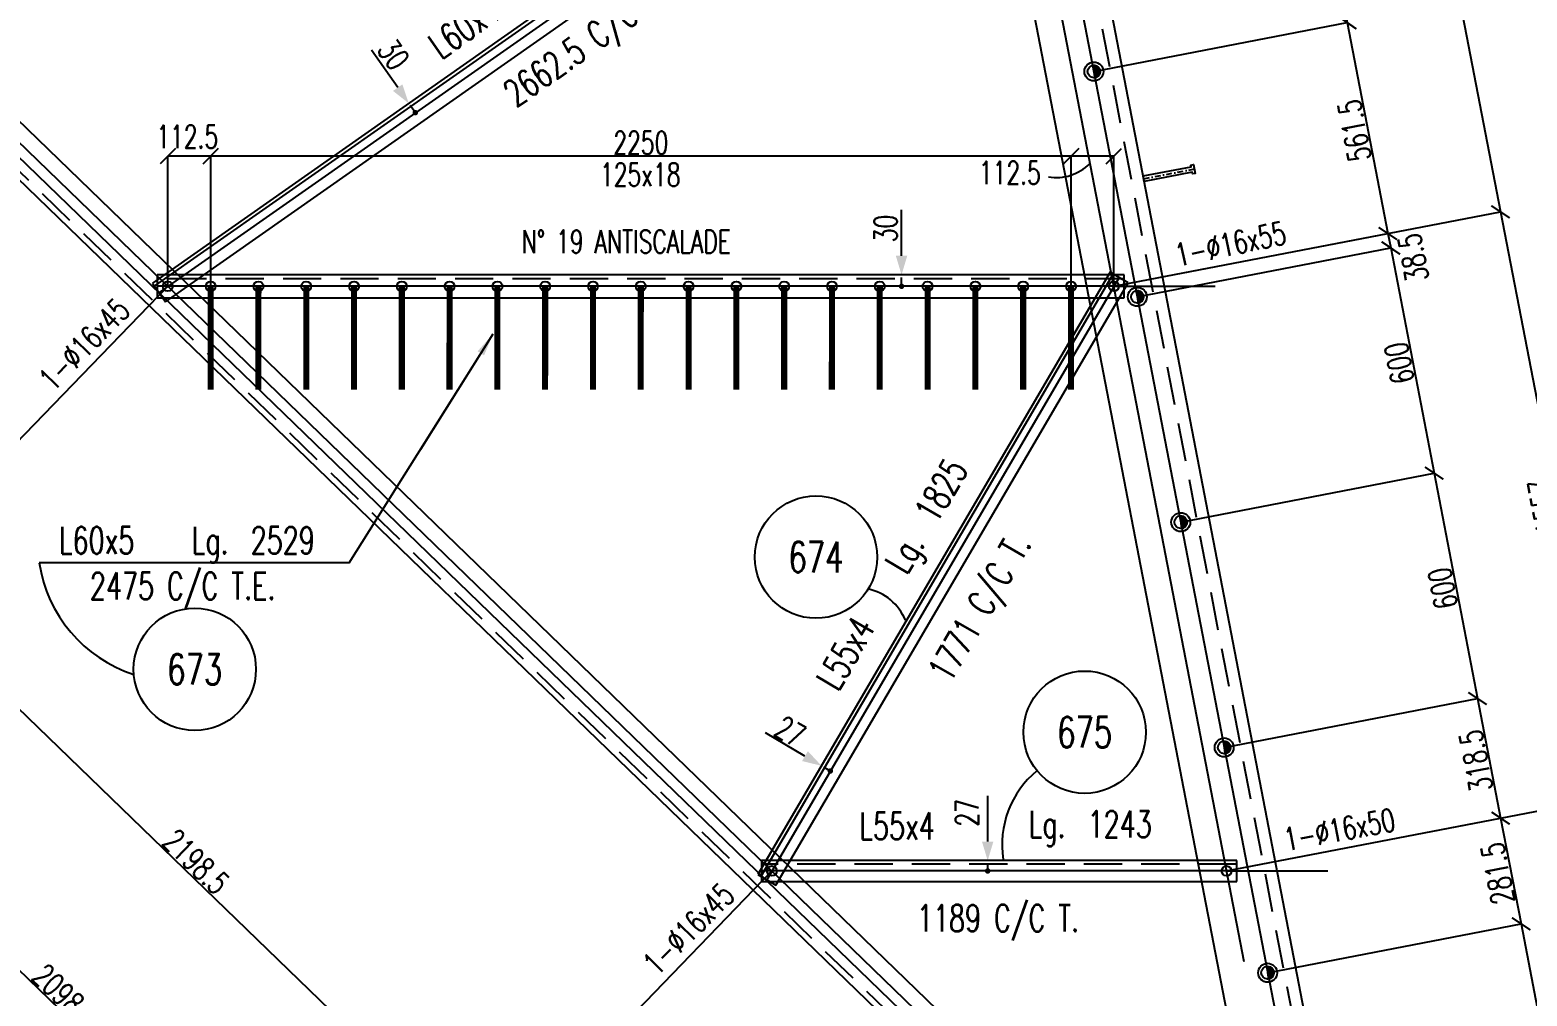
# Model space of a CAD drawing. Extents: x 650600 to 666820, y -4460 to 7020.
# Drawn here: x 656502 to 660417, y 395 to 2921 of the extents above; entities that cross this region are included whole.
import ezdxf
from ezdxf.enums import TextEntityAlignment as Align

# ---------------------------------------------------------------- set-up
doc = ezdxf.new("R2010")
doc.units = 0
doc.header["$LTSCALE"] = 200
doc.header["$MEASUREMENT"] = 0
doc.linetypes.add('DASHDOT', pattern=[1, 0.5, -0.25, 0, -0.25])
doc.linetypes.add('DASHED', pattern=[0.75, 0.5, -0.25])
doc.layers.get('0').update_dxf_attribs({"linetype": 'CONTINUOUS'})
for name, color, linetype in [('ASSI', 6, 'CONTINUOUS'), ('BOLLINI_1', 7, 'CONTINUOUS'), ('Echelon', 1, 'CONTINUOUS'), ('FORI', 2, 'CONTINUOUS'), ('LINEA_ANG', 2, 'CONTINUOUS'), ('LS', 7, 'CONTINUOUS'), ('MZ', 6, 'DASHDOT'), ('QT_MAL', 7, 'CONTINUOUS'), ('QT_MPR', 7, 'CONTINUOUS'), ('QT_MSP', 7, 'CONTINUOUS'), ('TRAT-Y', 7, 'DASHED')]:
    doc.layers.add(name, color=color, linetype=linetype)
doc.styles.add('QUOTE', font='ROMANS8.SHX', dxfattribs={"width": 0.7})
doc.styles.add('RQL', font='ROMANS8.SHX', dxfattribs={"width": 0.7})
doc.styles.add('RS', font='ROMANS8.shx', dxfattribs={"width": 0.7})
doc.styles.get("Standard").update_dxf_attribs({"font": 'ROMANS8.SHX', "width": 0.7})
doc.dimstyles.new('FRECCE1', dxfattribs={"dimtxt": 60, "dimasz": 6.66, "dimexe": 0, "dimexo": 0, "dimgap": 1, "dimtad": 1, "dimzin": 0, "dimdsep": 46, "dimtxsty": 'RS', "dimblk1": 'QUOTP', "dimblk2": 'QUOTF', "dimsah": 1, "dimcen": 0, "dimclrd": 2, "dimclre": 2, "dimclrt": 7, "dimadec": 0, "dimazin": 0, "dimtfac": 1, "dimtix": 1, "dimtmove": 2, "dimatfit": 3, "dimldrblk": 'QUOTP', "dimfxl": 1, "dimtolj": 1, "dimtzin": 0, "dimarcsym": 0})
doc.dimstyles.new('TRATTO', dxfattribs={"dimscale": 0, "dimtxt": 60, "dimasz": 40, "dimexe": 0, "dimexo": 0, "dimgap": 5, "dimtad": 1, "dimrnd": 0.5, "dimdsep": 46, "dimtxsty": 'RS', "dimblk1": 'OBLIQUE', "dimblk2": 'OBLIQUE', "dimsah": 1, "dimcen": 0.09, "dimclrd": 2, "dimclre": 2, "dimclrt": 7, "dimadec": 0, "dimazin": 0, "dimtfac": 1, "dimtix": 1, "dimtmove": 2, "dimatfit": 3, "dimfxl": 1, "dimtolj": 1, "dimtzin": 0, "dimarcsym": 0})

# ---------------------------------------------------------------- blocks, each defined once
blk = doc.blocks.new('ASSE98')
blk.add_line((0, 0), (1, 0))
at = {"color": 7, "style": 'QUOTE', "width": 0.5, "flags": 1}
for tag, p in [('TI', (1.38308, 6.82731)), ('DI_S', (1.38308, 6.42178)), ('D_S', (1.38308, 6.02092)), ('E_S', (1.38308, 5.68065)), ('NFORI', (1.36454, 5.29792)), ('ALAR', (1.36349, 4.93246)), ('FAM', (1.3775, 4.54645)), ('ALA', (1.38308, 4.19257)), ('DISP2', (1.38308, 3.84971)), ('DISP1', (1.38308, 3.50686)), ('PINZAF', (1.38308, 3.164)), ('PINZAI', (1.38308, 2.82114)), ('TRP', (1.38308, 2.47829)), ('NP', (1.38308, 2.13543)), ('SV', (1.38308, 1.79257)), ('PESO', (1.38308, 1.44971)), ('QUA', (1.38308, 1.10686)), ('LUN', (1.38308, 0.764)), ('PROF', (1.38308, 0.42114)), ('POS', (1.38308, 0.07829))]:
    blk.add_attdef(tag, p, '', height=0.2, dxfattribs=at)
at = {"color": 7, "flags": 1}
for tag, p in [('LAV1', (3.07431, 6.82847)), ('LAV2', (3.07431, 6.49513)), ('LAV3', (3.07431, 6.1618)), ('LAV4', (3.07431, 5.82847)), ('LAV5', (3.07431, 5.49513)), ('LAV6', (3.07431, 5.1618)), ('LAV7', (3.07431, 4.82847)), ('LAV8', (3.07431, 4.49513)), ('LAV9', (3.07431, 4.1618)), ('LAV10', (3.07431, 3.82847))]:
    blk.add_attdef(tag, p, '', height=0.2, dxfattribs=at)
blk = doc.blocks.new('16')
blk.add_circle((0, 0), 1)
blk = doc.blocks.new('P20')
at = {"color": 0}
for p, q in [((0, 0.98), (0.02, 1)), ((0, 0.94), (0.06, 1)), ((1, -0.01), (0, 0.99)), ((0, 0.89), (0.1, 0.99)), ((0, 0.85), (0.14, 0.99)), ((0, 0.8), (0.18, 0.98)), ((0, 0.76), (0.22, 0.98)), ((0, 0.71), (0.25, 0.97)), ((0, 0.67), (0.29, 0.96)), ((1, -0.05), (0, 0.95)), ((0, 0.62), (0.32, 0.95)), ((0, 0.58), (0.36, 0.93)), ((0, 0.53), (0.39, 0.92)), ((0, 0.49), (0.42, 0.91)), ((1, -0.09), (0, 0.9)), ((0, 0.44), (0.45, 0.89)), ((0, 0.4), (0.48, 0.88)), ((0.99, -0.13), (0, 0.86)), ((0, 0.35), (0.51, 0.86)), ((0, 0.31), (0.54, 0.84)), ((0, 0.26), (0.56, 0.83)), ((0.99, -0.17), (0, 0.81)), ((0, 0.22), (0.59, 0.81)), ((0, 0.17), (0.61, 0.79)), ((0.98, -0.21), (0, 0.77)), ((0, 0.13), (0.64, 0.77)), ((0, 0.08), (0.66, 0.75)), ((0, 0.04), (0.69, 0.73)), ((0.97, -0.25), (0, 0.72)), ((0, -0.01), (0.71, 0.7)), ((0.96, -0.28), (0, 0.68)), ((0, -0.05), (0.73, 0.68)), ((0, -0.1), (0.75, 0.66)), ((0.95, -0.32), (0, 0.63)), ((0, -0.14), (0.77, 0.63)), ((0, -0.19), (0.79, 0.61)), ((0.94, -0.35), (0, 0.59)), ((0, -0.23), (0.81, 0.58)), ((0, -0.28), (0.83, 0.56)), ((0.92, -0.38), (0, 0.54)), ((0, -0.32), (0.85, 0.53)), ((0.91, -0.41), (0, 0.5)), ((0, -0.36), (0.87, 0.5)), ((0, -0.41), (0.88, 0.47)), ((0.9, -0.44), (0, 0.45)), ((0, -0.45), (0.9, 0.44)), ((0.88, -0.47), (0, 0.41)), ((0, -0.5), (0.91, 0.41)), ((0, -0.54), (0.92, 0.38)), ((0.87, -0.5), (0, 0.36)), ((0, -0.59), (0.94, 0.35)), ((0.85, -0.53), (0, 0.32)), ((0, -0.63), (0.95, 0.31)), ((0, -0.68), (0.96, 0.28)), ((0.83, -0.56), (0, 0.27)), ((0, -0.72), (0.97, 0.25)), ((0.81, -0.58), (0, 0.23)), ((0, -0.77), (0.98, 0.21)), ((0.79, -0.61), (0, 0.18)), ((0, -0.81), (0.99, 0.17)), ((0.77, -0.63), (0, 0.14)), ((0, -0.86), (0.99, 0.13)), ((0.75, -0.66), (0, 0.09)), ((0, -0.9), (1, 0.09)), ((0.73, -0.68), (0, 0.05)), ((0, -0.95), (1, 0.05)), ((0.71, -0.7), (0, 0.01)), ((0, -0.99), (1, 0.01)), ((1, 0.04), (0.04, 1)), ((1, 0.09), (0.09, 1)), ((0.99, 0.14), (0.14, 0.99)), ((0.98, 0.19), (0.19, 0.98)), ((0.97, 0.25), (0.25, 0.97)), ((0.95, 0.31), (0.31, 0.95)), ((0.92, 0.38), (0.38, 0.92)), ((0.88, 0.47), (0.47, 0.88)), ((0.81, 0.59), (0.59, 0.81)), ((0.69, -0.73), (0, -0.04)), ((0.66, -0.75), (0, -0.08)), ((0.64, -0.77), (0, -0.13)), ((0.61, -0.79), (0, -0.17)), ((0.59, -0.81), (0, -0.22)), ((0.56, -0.83), (0, -0.26)), ((0.54, -0.84), (0, -0.31)), ((0.51, -0.86), (0, -0.35)), ((0.48, -0.88), (0, -0.4)), ((0.45, -0.89), (0, -0.44)), ((0.42, -0.91), (0, -0.49)), ((0.39, -0.92), (0, -0.53)), ((0.36, -0.93), (0, -0.58)), ((0.32, -0.95), (0, -0.62)), ((0.29, -0.96), (0, -0.67)), ((0.25, -0.97), (0, -0.71)), ((0.22, -0.98), (0, -0.76)), ((0.18, -0.98), (0, -0.8)), ((0.14, -0.99), (0, -0.85)), ((0.1, -0.99), (0, -0.89)), ((0.04, -1), (1, -0.04)), ((0.09, -1), (1, -0.09)), ((0.14, -0.99), (0.99, -0.14)), ((0.19, -0.98), (0.98, -0.19)), ((0.25, -0.97), (0.97, -0.25)), ((0.31, -0.95), (0.95, -0.31)), ((0.38, -0.92), (0.92, -0.38)), ((0.47, -0.88), (0.88, -0.47)), ((0.59, -0.81), (0.81, -0.59))]:
    blk.add_line(p, q, dxfattribs=at)
for radius in [1.5, 1]:
    blk.add_circle((0, 0), radius)
blk = doc.blocks.new('A$C6E393FD9')
at = {"layer": 'Echelon', "color": 3}
blk.add_lwpolyline([(2.5, 0), (0, 19.8), (168.6, 41.4), (167.9, 47.2), (177.8, 48.5), (181.8, 17.1), (171.9, 15.8), (171.2, 21.6), (2.5, 0)], close=True, dxfattribs=at)
at = {"layer": 'MZ', "ltscale": 0.2}
blk.add_line((1.3, 9.9), (179.8, 32.8), dxfattribs=at)
blk = doc.blocks.new('_OBLIQUE')
at = {"color": 0, "linetype": 'ByBlock'}
blk.add_line((-0.5, -0.5), (0.5, 0.5), dxfattribs=at)
blk = doc.blocks.new('*D42')
at = {"layer": 'QT_MPR', "color": 2, "lineweight": -2, "transparency": 16777216}
for p, q in [((659224.8, 2251.1), (659224.8, 2591.4)), ((659336.8, 2591.4), (659224.8, 2591.4)), ((659336.8, 2251.1), (659336.8, 2591.4))]:
    blk.add_line(p, q, dxfattribs=at)
at = {"layer": 'QT_MPR', "color": 2, "lineweight": -2, "transparency": 16777216, "xscale": 40, "yscale": 40, "zscale": 40, "rotation": 180}
blk.add_blockref('_OBLIQUE', (659224.8, 2591.4), dxfattribs=at)
at = {"layer": 'QT_MPR', "color": 2, "lineweight": -2, "transparency": 16777216, "xscale": 40, "yscale": 40, "zscale": 40}
blk.add_blockref('_OBLIQUE', (659336.8, 2591.4), dxfattribs=at)
at = {"layer": 'QT_MPR', "color": 7, "transparency": 16777216, "insert": (659064.6, 2548), "char_height": 60, "attachment_point": 5, "style": 'RS'}
blk.add_mtext('\\A1;112.5', dxfattribs=at)
blk = doc.blocks.new('*D43')
at = {"layer": 'QT_MPR', "color": 2, "lineweight": -2, "transparency": 16777216}
for p, q in [((656974.6, 2251.1), (656974.6, 2591.4)), ((659224.8, 2591.4), (656974.6, 2591.4)), ((659224.8, 2251.1), (659224.8, 2591.4))]:
    blk.add_line(p, q, dxfattribs=at)
at = {"layer": 'QT_MPR', "color": 2, "lineweight": -2, "transparency": 16777216, "xscale": 40, "yscale": 40, "zscale": 40, "rotation": 180}
blk.add_blockref('_OBLIQUE', (656974.6, 2591.4), dxfattribs=at)
at = {"layer": 'QT_MPR', "color": 2, "lineweight": -2, "transparency": 16777216, "xscale": 40, "yscale": 40, "zscale": 40}
blk.add_blockref('_OBLIQUE', (659224.8, 2591.4), dxfattribs=at)
at = {"layer": 'QT_MPR', "color": 7, "transparency": 16777216, "insert": (658098.1, 2543.2), "char_height": 60, "attachment_point": 5, "style": 'RS'}
blk.add_mtext('\\A1;125x18', dxfattribs=at)
blk = doc.blocks.new('*D44')
at = {"layer": 'QT_MPR', "color": 2, "lineweight": -2, "transparency": 16777216}
for p, q in [((656974.6, 2251.1), (656974.6, 2591.4)), ((659224.8, 2591.4), (656974.6, 2591.4)), ((659224.8, 2251.1), (659224.8, 2591.4))]:
    blk.add_line(p, q, dxfattribs=at)
at = {"layer": 'QT_MPR', "color": 2, "lineweight": -2, "transparency": 16777216, "xscale": 40, "yscale": 40, "zscale": 40, "rotation": 180}
blk.add_blockref('_OBLIQUE', (656974.6, 2591.4), dxfattribs=at)
at = {"layer": 'QT_MPR', "color": 2, "lineweight": -2, "transparency": 16777216, "xscale": 40, "yscale": 40, "zscale": 40}
blk.add_blockref('_OBLIQUE', (659224.8, 2591.4), dxfattribs=at)
at = {"layer": 'QT_MPR', "color": 7, "transparency": 16777216, "insert": (658099.7, 2626.4), "char_height": 60, "attachment_point": 5, "style": 'RS'}
blk.add_mtext('\\A1;2250', dxfattribs=at)
blk = doc.blocks.new('*D45')
at = {"layer": 'QT_MPR', "color": 2, "lineweight": -2, "transparency": 16777216}
for p, q in [((656862.3, 2251.1), (656862.3, 2591.4)), ((656974.6, 2591.4), (656862.3, 2591.4)), ((656974.6, 2251.1), (656974.6, 2591.4))]:
    blk.add_line(p, q, dxfattribs=at)
at = {"layer": 'QT_MPR', "color": 2, "lineweight": -2, "transparency": 16777216, "xscale": 40, "yscale": 40, "zscale": 40, "rotation": 180}
blk.add_blockref('_OBLIQUE', (656862.3, 2591.4), dxfattribs=at)
at = {"layer": 'QT_MPR', "color": 2, "lineweight": -2, "transparency": 16777216, "xscale": 40, "yscale": 40, "zscale": 40}
blk.add_blockref('_OBLIQUE', (656974.6, 2591.4), dxfattribs=at)
at = {"layer": 'QT_MPR', "color": 7, "transparency": 16777216, "insert": (656913.3, 2642.3), "char_height": 60, "attachment_point": 5, "style": 'RS'}
blk.add_mtext('\\A1;112.5', dxfattribs=at)
blk = doc.blocks.new('*D58')
at = {"layer": 'QT_MPR', "color": 2, "lineweight": -2, "transparency": 16777216}
for p, q in [((659042, 3779.8), (660053.4, 3974.8)), ((660053.4, 3974.8), (660348.2, 2446.1)), ((659336.8, 2251.1), (660348.2, 2446.1))]:
    blk.add_line(p, q, dxfattribs=at)
at = {"layer": 'QT_MPR', "color": 2, "lineweight": -2, "transparency": 16777216, "xscale": 40, "yscale": 40, "zscale": 40}
for p, rotation in [((660053.4, 3974.8), 100.9154326102433), ((660348.2, 2446.1), 280.9154326102433)]:
    blk.add_blockref('_OBLIQUE', p, dxfattribs=dict(at, rotation=rotation))
at = {"layer": 'QT_MPR', "color": 7, "transparency": 16777216, "insert": (660166.4, 3203.8), "char_height": 60, "attachment_point": 5, "rotation": 100.9154, "style": 'RS'}
blk.add_mtext('\\A1;1557', dxfattribs=at)
blk = doc.blocks.new('*D59')
at = {"layer": 'QT_MPR', "color": 2, "lineweight": -2, "transparency": 16777216}
for p, q in [((659336.8, 2251.1), (660348.2, 2446.1)), ((660348.2, 2446.1), (660643, 917.4)), ((659631.6, 722.4), (660643, 917.4))]:
    blk.add_line(p, q, dxfattribs=at)
at = {"layer": 'QT_MPR', "color": 2, "lineweight": -2, "transparency": 16777216, "xscale": 40, "yscale": 40, "zscale": 40}
for p, rotation in [((660348.2, 2446.1), 100.9154326102433), ((660643, 917.4), 280.9154326102433)]:
    blk.add_blockref('_OBLIQUE', p, dxfattribs=dict(at, rotation=rotation))
at = {"layer": 'QT_MPR', "color": 7, "transparency": 16777216, "insert": (660461.2, 1675.1), "char_height": 60, "attachment_point": 5, "rotation": 100.9154, "style": 'RS'}
blk.add_mtext('\\A1;1557', dxfattribs=at)
blk = doc.blocks.new('*D70')
at = {"layer": 'QT_MSP', "color": 2, "lineweight": -2, "transparency": 16777216}
for p, q in [((659170.9, 3401.9), (659833.7, 3529.7)), ((659833.7, 3529.7), (659947.3, 2940.6)), ((659284.5, 2812.7), (659947.3, 2940.6))]:
    blk.add_line(p, q, dxfattribs=at)
at = {"layer": 'QT_MSP', "color": 2, "lineweight": -2, "transparency": 16777216, "xscale": 40, "yscale": 40, "zscale": 40}
for p, rotation in [((659833.7, 3529.7), 100.9154326102433), ((659947.3, 2940.6), 280.9154326102433)]:
    blk.add_blockref('_OBLIQUE', p, dxfattribs=dict(at, rotation=rotation))
at = {"layer": 'QT_MSP', "color": 7, "transparency": 16777216, "insert": (659856.1, 3228.5), "char_height": 60, "attachment_point": 5, "rotation": 100.9154, "style": 'RS'}
blk.add_mtext('\\A1;600', dxfattribs=at)
blk = doc.blocks.new('*D71')
at = {"layer": 'QT_MSP', "color": 2, "lineweight": -2, "transparency": 16777216}
for p, q in [((659284.5, 2812.7), (659947.3, 2940.6)), ((659947.3, 2940.6), (660053.6, 2389.3)), ((659336.8, 2251.1), (660053.6, 2389.3))]:
    blk.add_line(p, q, dxfattribs=at)
at = {"layer": 'QT_MSP', "color": 2, "lineweight": -2, "transparency": 16777216, "xscale": 40, "yscale": 40, "zscale": 40}
for p, rotation in [((659947.3, 2940.6), 100.9154326102433), ((660053.6, 2389.3), 280.9154326102433)]:
    blk.add_blockref('_OBLIQUE', p, dxfattribs=dict(at, rotation=rotation))
at = {"layer": 'QT_MSP', "color": 7, "transparency": 16777216, "insert": (659966.1, 2658.3), "char_height": 60, "attachment_point": 5, "rotation": 100.9154, "style": 'RS'}
blk.add_mtext('\\A1;561.5', dxfattribs=at)
blk = doc.blocks.new('*D72')
at = {"layer": 'QT_MSP', "color": 2, "lineweight": -2, "transparency": 16777216}
for p, q in [((659336.8, 2251.1), (660053.6, 2389.3)), ((660053.6, 2389.3), (660060.9, 2351.4)), ((659398.1, 2223.6), (660060.9, 2351.4))]:
    blk.add_line(p, q, dxfattribs=at)
at = {"layer": 'QT_MSP', "color": 2, "lineweight": -2, "transparency": 16777216, "xscale": 40, "yscale": 40, "zscale": 40}
for p, rotation in [((660053.6, 2389.3), 100.9154326102433), ((660060.9, 2351.4), 280.9154326102433)]:
    blk.add_blockref('_OBLIQUE', p, dxfattribs=dict(at, rotation=rotation))
at = {"layer": 'QT_MSP', "color": 7, "transparency": 16777216, "insert": (660119.8, 2326.1), "char_height": 60, "attachment_point": 5, "rotation": 100.9154, "style": 'RS'}
blk.add_mtext('\\A1;38.5', dxfattribs=at)
blk = doc.blocks.new('*D73')
at = {"layer": 'QT_MSP', "color": 2, "lineweight": -2, "transparency": 16777216}
for p, q in [((659398.1, 2223.6), (660060.9, 2351.4)), ((660060.9, 2351.4), (660174.5, 1762.3)), ((659511.7, 1634.4), (660174.5, 1762.3))]:
    blk.add_line(p, q, dxfattribs=at)
at = {"layer": 'QT_MSP', "color": 2, "lineweight": -2, "transparency": 16777216, "xscale": 40, "yscale": 40, "zscale": 40}
for p, rotation in [((660060.9, 2351.4), 100.9154326102433), ((660174.5, 1762.3), 280.9154326102433)]:
    blk.add_blockref('_OBLIQUE', p, dxfattribs=dict(at, rotation=rotation))
at = {"layer": 'QT_MSP', "color": 7, "transparency": 16777216, "insert": (660083.3, 2050.2), "char_height": 60, "attachment_point": 5, "rotation": 100.9154, "style": 'RS'}
blk.add_mtext('\\A1;600', dxfattribs=at)
blk = doc.blocks.new('*D74')
at = {"layer": 'QT_MSP', "color": 2, "lineweight": -2, "transparency": 16777216}
for p, q in [((659511.7, 1634.4), (660174.5, 1762.3)), ((660174.5, 1762.3), (660288.1, 1173.1)), ((659625.3, 1045.3), (660288.1, 1173.1))]:
    blk.add_line(p, q, dxfattribs=at)
at = {"layer": 'QT_MSP', "color": 2, "lineweight": -2, "transparency": 16777216, "xscale": 40, "yscale": 40, "zscale": 40}
for p, rotation in [((660174.5, 1762.3), 100.9154326102433), ((660288.1, 1173.1), 280.9154326102433)]:
    blk.add_blockref('_OBLIQUE', p, dxfattribs=dict(at, rotation=rotation))
at = {"layer": 'QT_MSP', "color": 7, "transparency": 16777216, "insert": (660197, 1461.1), "char_height": 60, "attachment_point": 5, "rotation": 100.9154, "style": 'RS'}
blk.add_mtext('\\A1;600', dxfattribs=at)
blk = doc.blocks.new('*D75')
at = {"layer": 'QT_MSP', "color": 2, "lineweight": -2, "transparency": 16777216}
for p, q in [((659625.3, 1045.3), (660288.1, 1173.1)), ((660288.1, 1173.1), (660348.4, 860.6)), ((659631.6, 722.4), (660348.4, 860.6))]:
    blk.add_line(p, q, dxfattribs=at)
at = {"layer": 'QT_MSP', "color": 2, "lineweight": -2, "transparency": 16777216, "xscale": 40, "yscale": 40, "zscale": 40}
for p, rotation in [((660288.1, 1173.1), 100.9154326102433), ((660348.4, 860.6), 280.9154326102433)]:
    blk.add_blockref('_OBLIQUE', p, dxfattribs=dict(at, rotation=rotation))
at = {"layer": 'QT_MSP', "color": 7, "transparency": 16777216, "insert": (660283.9, 1010.2), "char_height": 60, "attachment_point": 5, "rotation": 100.9154, "style": 'RS'}
blk.add_mtext('\\A1;318.5', dxfattribs=at)
blk = doc.blocks.new('*D76')
at = {"layer": 'QT_MSP', "color": 2, "lineweight": -2, "transparency": 16777216}
for p, q in [((659631.6, 722.4), (660348.4, 860.6)), ((660348.4, 860.6), (660401.8, 584)), ((659739, 456.2), (660401.8, 584))]:
    blk.add_line(p, q, dxfattribs=at)
at = {"layer": 'QT_MSP', "color": 2, "lineweight": -2, "transparency": 16777216, "xscale": 40, "yscale": 40, "zscale": 40}
for p, rotation in [((660348.4, 860.6), 100.9154326102433), ((660401.8, 584), 280.9154326102433)]:
    blk.add_blockref('_OBLIQUE', p, dxfattribs=dict(at, rotation=rotation))
at = {"layer": 'QT_MSP', "color": 7, "transparency": 16777216, "insert": (660340.7, 715.7), "char_height": 60, "attachment_point": 5, "rotation": 100.9154, "style": 'RS'}
blk.add_mtext('\\A1;281.5', dxfattribs=at)
blk = doc.blocks.new('*D77')
at = {"layer": 'QT_MSP', "color": 2, "lineweight": -2, "transparency": 16777216}
for p, q in [((659739, 456.2), (660401.8, 584)), ((660401.8, 584), (660507, 38.3)), ((659844.2, -89.5), (660507, 38.3))]:
    blk.add_line(p, q, dxfattribs=at)
at = {"layer": 'QT_MSP', "color": 2, "lineweight": -2, "transparency": 16777216, "xscale": 40, "yscale": 40, "zscale": 40}
for p, rotation in [((660401.8, 584), 100.9154326102433), ((660507, 38.3), 280.9154326102433)]:
    blk.add_blockref('_OBLIQUE', p, dxfattribs=dict(at, rotation=rotation))
at = {"layer": 'QT_MSP', "color": 7, "transparency": 16777216, "insert": (660420, 304.5), "char_height": 60, "attachment_point": 5, "rotation": 100.9154, "style": 'RS'}
blk.add_mtext('\\A1;556', dxfattribs=at)
blk = doc.blocks.new('*D112')
at = {"layer": 'QT_MPR', "color": 2, "lineweight": -2, "transparency": 16777216}
for p, q in [((655282.1, 3779.8), (654541.8, 3014.5)), ((654541.8, 3014.5), (656122, 1485.8)), ((656862.3, 2251.1), (656122, 1485.8))]:
    blk.add_line(p, q, dxfattribs=at)
at = {"layer": 'QT_MPR', "color": 2, "lineweight": -2, "transparency": 16777216, "xscale": 40, "yscale": 40, "zscale": 40}
for p, rotation in [((654541.8, 3014.5), 135.948976031042), ((656122, 1485.8), 315.948976031042)]:
    blk.add_blockref('_OBLIQUE', p, dxfattribs=dict(at, rotation=rotation))
at = {"layer": 'QT_MPR', "color": 7, "transparency": 16777216, "insert": (655356.3, 2275.4), "char_height": 60, "attachment_point": 5, "rotation": 315.949, "style": 'RS'}
blk.add_mtext('\\A1;2198.5', dxfattribs=at)
blk = doc.blocks.new('*D113')
at = {"layer": 'QT_MPR', "color": 2, "lineweight": -2, "transparency": 16777216}
for p, q in [((656862.3, 2251.1), (656122, 1485.8)), ((656122, 1485.8), (657702.2, -42.8)), ((658442.5, 722.4), (657702.2, -42.8))]:
    blk.add_line(p, q, dxfattribs=at)
at = {"layer": 'QT_MPR', "color": 2, "lineweight": -2, "transparency": 16777216, "xscale": 40, "yscale": 40, "zscale": 40}
for p, rotation in [((656122, 1485.8), 135.948976031042), ((657702.2, -42.8), 315.948976031042)]:
    blk.add_blockref('_OBLIQUE', p, dxfattribs=dict(at, rotation=rotation))
at = {"layer": 'QT_MPR', "color": 7, "transparency": 16777216, "insert": (656936.5, 746.7), "char_height": 60, "attachment_point": 5, "rotation": 315.949, "style": 'RS'}
blk.add_mtext('\\A1;2198.5', dxfattribs=at)
blk = doc.blocks.new('*D114')
at = {"layer": 'QT_MPR', "color": 2, "lineweight": -2, "transparency": 16777216}
for p, q in [((658442.5, 722.4), (657702.2, -42.8)), ((657702.2, -42.8), (658988.2, -1286.9)), ((659709, -541.8), (658988.2, -1286.9))]:
    blk.add_line(p, q, dxfattribs=at)
at = {"layer": 'QT_MPR', "color": 2, "lineweight": -2, "transparency": 16777216, "xscale": 40, "yscale": 40, "zscale": 40}
for p, rotation in [((657702.2, -42.8), 135.948976031042), ((658988.2, -1286.9), 315.948976031042)]:
    blk.add_blockref('_OBLIQUE', p, dxfattribs=dict(at, rotation=rotation))
at = {"layer": 'QT_MPR', "color": 7, "transparency": 16777216, "insert": (658369.5, -639.7), "char_height": 60, "attachment_point": 5, "rotation": 315.949, "style": 'RS'}
blk.add_mtext('\\A1;1789.5', dxfattribs=at)
blk = doc.blocks.new('*D127')
at = {"layer": 'QT_MPR', "color": 2, "lineweight": -2, "transparency": 16777216}
for p, q in [((655359.6, 625.8), (655816.8, 1098.5)), ((655816.8, 1098.5), (657325.2, -360.7)), ((656867.9, -833.3), (657325.2, -360.7))]:
    blk.add_line(p, q, dxfattribs=at)
at = {"layer": 'QT_MPR', "color": 2, "lineweight": -2, "transparency": 16777216, "xscale": 40, "yscale": 40, "zscale": 40}
for p, rotation in [((655816.8, 1098.5), 135.948976031042), ((657325.2, -360.7), 315.948976031042)]:
    blk.add_blockref('_OBLIQUE', p, dxfattribs=dict(at, rotation=rotation))
at = {"layer": 'QT_MPR', "color": 7, "transparency": 16777216, "insert": (656595.3, 394), "char_height": 60, "attachment_point": 5, "rotation": 315.949, "style": 'RS'}
blk.add_mtext('\\A1;2098.5', dxfattribs=at)
blk = doc.blocks.new('QUOTP')
at = {"layer": 'ASSI', "color": 2, "const_width": 1.07}
blk.add_lwpolyline([(-0.53, 0, 1), (0.53, 0, 1)], format="xyb", close=True, dxfattribs=at)
blk = doc.blocks.new('QUOTF')
at = {"layer": 'LS', "color": 2}
blk.add_line((7.5, 0), (25.5, 0), dxfattribs=at)
blk.add_solid([(7.5, 2.25), (0, 0), (7.5, -2.25)], dxfattribs=at)
blk = doc.blocks.new('*D154')
at = {"layer": 'QT_MAL', "color": 2, "lineweight": -2, "transparency": 16777216}
for p, q in [((657505.9, 2710.6), (657496.3, 2724.2)), ((657509.7, 2705.1), (657509.7, 2705.1))]:
    blk.add_line(p, q, dxfattribs=at)
at = {"layer": 'QT_MAL', "color": 2, "lineweight": -2, "transparency": 16777216, "xscale": 6.66, "yscale": 6.66, "zscale": 6.66}
for name, p, rotation in [('QUOTF', (657492.5, 2729.7), 125.0433934679867), ('QUOTP', (657509.7, 2705.1), 305.0433934679867)]:
    blk.add_blockref(name, p, dxfattribs=dict(at, rotation=rotation))
at = {"layer": 'QT_MAL', "color": 7, "transparency": 16777216, "insert": (657452.7, 2857.2), "char_height": 60, "attachment_point": 5, "rotation": 305.0434, "style": 'RS'}
blk.add_mtext('\\A1;30', dxfattribs=at)
blk = doc.blocks.new('*D155')
at = {"layer": 'QT_MAL', "color": 2, "lineweight": -2, "transparency": 16777216}
for p, q in [((658589.7, 987.1), (658577.9, 994)), ((658595.4, 983.8), (658595.4, 983.8))]:
    blk.add_line(p, q, dxfattribs=at)
at = {"layer": 'QT_MAL', "color": 2, "lineweight": -2, "transparency": 16777216, "xscale": 6.66, "yscale": 6.66, "zscale": 6.66}
for name, p, rotation in [('QUOTF', (658572.1, 997.4), 149.6719012076485), ('QUOTP', (658595.4, 983.8), 329.6719012076485)]:
    blk.add_blockref(name, p, dxfattribs=dict(at, rotation=rotation))
at = {"layer": 'QT_MAL', "color": 7, "transparency": 16777216, "insert": (658490.2, 1086.7), "char_height": 60, "attachment_point": 5, "rotation": 329.6719, "style": 'RS'}
blk.add_mtext('\\A1;27', dxfattribs=at)
blk = doc.blocks.new('*D156')
at = {"layer": 'QT_MAL', "color": 2, "lineweight": -2, "transparency": 16777216}
blk.add_line((659006.8, 729), (659006.8, 742.7), dxfattribs=at)
at = {"layer": 'QT_MAL', "color": 2, "lineweight": -2, "transparency": 16777216, "xscale": 6.66, "yscale": 6.66, "zscale": 6.66}
for name, p, rotation in [('QUOTF', (659006.8, 749.4), 90), ('QUOTP', (659006.8, 722.4), 270)]:
    blk.add_blockref(name, p, dxfattribs=dict(at, rotation=rotation))
at = {"layer": 'QT_MAL', "color": 7, "transparency": 16777216, "insert": (658953, 874.5), "char_height": 60, "attachment_point": 5, "rotation": 90, "style": 'RS'}
blk.add_mtext('\\A1;27', dxfattribs=at)
blk = doc.blocks.new('xxx')
blk.add_circle((0, 0), 8)
at = {"color": 3, "style": 'RQL', "width": 0.7}
blk.add_attdef('POS', text='', height=4, dxfattribs=at).set_placement((0, 0), align=Align.MIDDLE)
at = {"color": 3, "style": 'RQL', "width": 0.7, "flags": 1}
blk.add_attdef('POS1', (-0.39, -5.42), '', height=2, dxfattribs=at)
at = {"style": 'RQL', "width": 0.7, "flags": 1}
blk.add_attdef('TIPO', (-0.39, -8.66), '', height=2, dxfattribs=at)
blk = doc.blocks.new('bull')
at = {"style": 'RS', "width": 0.7, "flags": 1}
for tag, p in [('NN', (-12.25, 0)), ('DIAMETRO', (0, -4.86)), ('SERRAGGIO', (0, -9.71)), ('LUNGHEZZA', (0, -14.57)), ('NB', (0, -19.43)), ('TIPO', (0, -24.12)), ('EL', (-0.14, -29))]:
    blk.add_attdef(tag, p, '', height=3, dxfattribs=at)
at = {"style": 'RS', "width": 0.7}
blk.add_attdef('BULLONE', (0, 0), '', height=3, dxfattribs=at)
blk = doc.blocks.new('*D189')
at = {"layer": 'QT_MAL', "color": 2, "lineweight": -2, "transparency": 16777216}
blk.add_line((658781.5, 2257.7), (658781.5, 2274.4), dxfattribs=at)
at = {"layer": 'QT_MAL', "color": 2, "lineweight": -2, "transparency": 16777216, "xscale": 6.66, "yscale": 6.66, "zscale": 6.66}
for name, p, rotation in [('QUOTF', (658781.5, 2281.1), 90), ('QUOTP', (658781.5, 2251.1), 270)]:
    blk.add_blockref(name, p, dxfattribs=dict(at, rotation=rotation))
at = {"layer": 'QT_MAL', "color": 7, "transparency": 16777216, "insert": (658739.7, 2402.4), "char_height": 60, "attachment_point": 5, "rotation": 90, "style": 'RS'}
blk.add_mtext('\\A1;30', dxfattribs=at)

msp = doc.modelspace()

# ---------------------------------------------------------------- linework, layer by layer
at = {"layer": 'LINEA_ANG'}
for p, q in [((659982.237, -409.217), (658752.913, 5965.328)), ((658556.531, 5927.456), (659785.856, -447.089)), ((659792.446, -527.915), (653845.03, 5225.682)), ((653719.674, 5193.903), (659771.304, -660.512)), ((659046.879, 3819.836), (656822.424, 2259.744)), ((656856.876, 2210.621), (659081.331, 3770.713)), ((659363.807, 2281.076), (656834.807, 2281.076)), ((656834.807, 2281.076), (656834.807, 2221.076)), ((659327.136, 2288.014), (658405.6, 712.769)), ((659374.609, 2260.242), (659327.136, 2288.014)), ((659363.807, 2221.076), (659363.807, 2281.076)), ((656822.424, 2259.744), (656856.876, 2210.621)), ((658453.074, 684.997), (659374.609, 2260.242)), ((656834.807, 2221.076), (659363.807, 2221.076)), ((659658.615, 749.38), (658415.615, 749.38)), ((658415.615, 749.38), (658415.615, 694.38)), ((659658.615, 694.38), (659658.615, 749.38)), ((658405.6, 712.769), (658453.074, 684.997)), ((658415.615, 694.38), (659658.615, 694.38))]:
    msp.add_line(p, q, dxfattribs=at)
at = {"layer": 'LINEA_ANG', "color": 2}
for p, q in [((659052.047, 3812.468), (656827.592, 2252.375)), ((659334.904, 2283.47), (658413.369, 708.225))]:
    msp.add_line(p, q, dxfattribs=at)
at = {"layer": 'LS', "color": 6}
for p, q in [((658679.26, 5951.125), (660101.233, -1422.382)), ((653661.656, 5308.467), (659982.425, -806.316)), ((659677.361, 485.167), (658769.552, 5192.523)), ((659764.634, -556.664), (654922.698, 4127.48)), ((657336.718, 1527.633), (657713.106, 2126.615)), ((657523.867, 1825.461), (657713.106, 2126.615)), ((657336.718, 1527.633), (656526.24, 1527.633))]:
    msp.add_line(p, q, dxfattribs=at)
at = {"layer": 'LS', "color": 2}
for p, q in [((659336.807, 2251.076), (659601.988, 2251.076)), ((659631.615, 722.38), (659896.796, 722.38))]:
    msp.add_line(p, q, dxfattribs=at)
at = {"layer": 'LS', "color": 6, "const_width": 16}
for points in [[(656974.561, 2251.076), (656974.561, 1981.076)], [(657224.561, 2251.076), (657224.561, 1981.076)], [(657474.561, 2251.076), (657474.561, 1981.076)], [(657724.561, 2251.076), (657724.561, 1981.076)], [(657974.561, 2251.076), (657974.561, 1981.076)], [(658224.561, 2251.076), (658224.561, 1981.076)], [(658474.561, 2251.076), (658474.561, 1981.076)], [(658724.561, 2251.076), (658724.231, 1981.076)], [(658974.561, 2251.076), (658974.231, 1981.076)], [(659224.807, 2251.076), (659224.807, 1981.076)]]:
    msp.add_lwpolyline(points, dxfattribs=at)
at = {"layer": 'LS', "color": 2, "linetype": 'DASHED', "const_width": 16}
for points in [[(657099.561, 2251.076), (657099.231, 1981.076)], [(657349.561, 2251.076), (657349.231, 1981.076)], [(657599.561, 2251.076), (657599.231, 1981.076)], [(657849.561, 2251.076), (657849.231, 1981.076)], [(658099.561, 2251.076), (658099.231, 1981.076)], [(658349.561, 2251.076), (658349.231, 1981.076)], [(658599.561, 2251.076), (658599.231, 1981.076)], [(658849.561, 2251.076), (658849.561, 1981.076)], [(659099.561, 2251.076), (659099.561, 1981.076)]]:
    msp.add_lwpolyline(points, dxfattribs=at)
at = {"layer": 'LS', "color": 6}
for centre, radius, start, end in [((659186.493, 2658.415), 122.794, 260.185221, 315.312103), ((656886.555, 1582.496), 364.468, 188.657568, 251.962452), ((658666.018, 1327.121), 135.425, 22.147147, 78.128272), ((659294.813, 791.33), 250.315, 129.608552, 188.95111)]:
    msp.add_arc(centre, radius, start, end, dxfattribs=at)
msp.add_solid([(657689.65, 2070.492), (657713.106, 2126.615), (657672.716, 2081.133)], dxfattribs=at)
at = {"layer": 'TRAT-Y'}
for p, q in [((659950.816, -415.276), (658721.492, 5959.269)), ((653730.799, 5205.402), (659782.429, -649.013)), ((659363.807, 2271.076), (656834.807, 2271.076)), ((659658.615, 740.38), (658415.615, 740.38))]:
    msp.add_line(p, q, dxfattribs=at)

# ---------------------------------------------------------------- block references
at = {"layer": 'ASSI'}
for p, xscale, rotation in [((659982.222, -409.137), 6492, 100.9154326102433), ((653719.674, 5193.903), 8420, 315.948976031042)]:
    msp.add_blockref('ASSE98', p, dxfattribs=dict(at, xscale=xscale, rotation=rotation))
ref = msp.add_blockref('ASSE98', (659064.105, 3795.275), dxfattribs=dict(at, xscale=2717, zscale=2717, rotation=215.0433934679868))
ref.add_attrib('PROF', 'L60x4', (657576.915, 2842.275), dxfattribs={"layer": '0', "color": 2, "height": 70, "rotation": 35.043393, "style": 'QUOTE', "width": 0.7})
ref.add_attrib('LUN', '2717', (657990.258, 3132.167), dxfattribs={"layer": '0', "color": 2, "height": 70, "rotation": 35.043393, "style": 'QUOTE', "width": 0.7})
ref.add_attrib('PESO', '2662.5 C/C T.', (657773.106, 2717.401), dxfattribs={"layer": '0', "color": 2, "height": 70, "rotation": 35.043393, "style": 'QUOTE', "width": 0.7})
ref.add_attrib('SV', 'Lg.', (657864.066, 3043.665), dxfattribs={"layer": '0', "color": 2, "height": 70, "rotation": 35.043393, "style": 'QUOTE', "width": 0.7})
ref = msp.add_blockref('ASSE98', (659350.441, 2274.381), dxfattribs=dict(at, xscale=1825, zscale=1825, rotation=239.6719012076486))
ref.add_attrib('PROF', 'L55x4', (658615.271, 1188.889), dxfattribs={"layer": '0', "color": 2, "height": 70, "rotation": 59.671901, "style": 'QUOTE', "width": 0.7})
ref.add_attrib('LUN', '1825', (658872.811, 1627.17), dxfattribs={"layer": '0', "color": 2, "height": 70, "rotation": 59.671901, "style": 'QUOTE', "width": 0.7})
ref.add_attrib('PESO', '1771 C/C T.', (658908.059, 1210.709), dxfattribs={"layer": '0', "color": 2, "height": 70, "rotation": 59.671901, "style": 'QUOTE', "width": 0.7})
ref.add_attrib('SV', 'Lg.', (658794.981, 1494.13), dxfattribs={"layer": '0', "color": 2, "height": 70, "rotation": 59.671901, "style": 'QUOTE', "width": 0.7})
ref = msp.add_blockref('ASSE98', (659363.807, 2251.076), dxfattribs=dict(at, xscale=2529, zscale=2529, rotation=180))
ref.add_attrib('PROF', 'L60x5', (656577.528, 1551.776), dxfattribs={"layer": '0', "color": 2, "height": 70, "style": 'QUOTE', "width": 0.7})
ref.add_attrib('LUN', '2529', (657079.128, 1551.776), dxfattribs={"layer": '0', "color": 2, "height": 70, "style": 'QUOTE', "width": 0.7})
ref.add_attrib('PESO', '2475 C/C T.E.', (656658.703, 1432.398), dxfattribs={"layer": '0', "color": 2, "height": 70, "style": 'QUOTE', "width": 0.7})
ref.add_attrib('SV', 'Lg.', (656924.994, 1551.776), dxfattribs={"layer": '0', "color": 2, "height": 70, "style": 'QUOTE', "width": 0.7})
ref = msp.add_blockref('ASSE98', (659658.615, 722.38), dxfattribs=dict(at, xscale=1243, zscale=1243, rotation=180))
ref.add_attrib('PROF', 'L55x4', (658671.154, 804.926), dxfattribs={"layer": '0', "color": 2, "height": 70, "style": 'QUOTE', "width": 0.7})
ref.add_attrib('LUN', '1243', (659267.948, 809.812), dxfattribs={"layer": '0', "color": 2, "height": 70, "style": 'QUOTE', "width": 0.7})
ref.add_attrib('PESO', '1189 C/C T.', (658821.593, 563.8), dxfattribs={"layer": '0', "color": 2, "height": 70, "style": 'QUOTE', "width": 0.7})
ref.add_attrib('SV', 'Lg.', (659113.814, 809.812), dxfattribs={"layer": '0', "color": 2, "height": 70, "style": 'QUOTE', "width": 0.7})
at = {"layer": 'BOLLINI_1', "xscale": 19.99799999950235, "yscale": 19.99799999950235, "zscale": 19.99799999950235}
for p, values in [((658557.733, 1543.083), {'POS': '674'}), ((656933.1, 1249.608), {'POS': '673'}), ((659260.468, 1085.215), {'POS': '675'})]:
    msp.add_blockref('xxx', p, dxfattribs=at).add_auto_attribs(values)
at = {"layer": 'FORI', "xscale": 16.5, "yscale": 16.5, "zscale": 16.5, "rotation": 7.543052222774039}
for p in [(659284.495, 2812.734), (659398.111, 2223.59), (659511.727, 1634.445), (659625.343, 1045.3), (659738.959, 456.156)]:
    msp.add_blockref('P20', p, dxfattribs=at)
at = {"layer": 'FORI', "xscale": 13, "yscale": 13, "zscale": 13}
for p in [(656862.311, 2251.076), (656974.561, 2251.076), (657099.561, 2251.076), (657224.561, 2251.076), (657349.561, 2251.076), (657474.561, 2251.076), (657599.561, 2251.076), (657724.561, 2251.076), (657849.561, 2251.076), (657974.561, 2251.076), (658099.561, 2251.076), (658224.561, 2251.076), (658349.561, 2251.076), (658474.561, 2251.076), (658599.561, 2251.076), (658724.561, 2251.076), (658849.561, 2251.076), (658974.561, 2251.076), (659099.561, 2251.076), (659224.807, 2251.076), (659336.807, 2251.076), (658442.504, 722.38), (659631.615, 722.38)]:
    msp.add_blockref('16', p, dxfattribs=at)
at = {"layer": 'LS', "color": 6, "xscale": 0.7500000000000001, "yscale": 0.7500000000000001, "zscale": 0.7500000000000001, "rotation": 3.618223307568464}
msp.add_blockref('A$C6E393FD9', (659414.475, 2524.881), dxfattribs=at)
at = {"layer": 'LS', "color": 7, "xscale": 20, "yscale": 20, "zscale": 20}
for p, rotation, values in [((659504.664, 2301.848), 12.0862813355858, {'BULLONE': '1-%%c16x55                '}), ((656562.85, 1973.387), 45.60409124499998, {'BULLONE': '1-%%c16x45                '}), ((659788.075, 773.895), 10.62948508570528, {'BULLONE': '1-%%c16x50                '}), ((658142.069, 445.788), 44.97929058675314, {'BULLONE': '1-%%c16x45                '})]:
    msp.add_blockref('bull', p, dxfattribs=dict(at, rotation=rotation)).add_auto_attribs(values)

# ---------------------------------------------------------------- texts
at = {"layer": 'QT_MPR', "color": 7, "style": 'RS', "width": 0.7}
msp.add_text('N° 19 ANTISCALADE', height=60, dxfattribs=at).set_placement((657787.937, 2338.022))

# ---------------------------------------------------------------- dimensions: what is measured, and where the dimension line sits
at = {"layer": 'QT_MAL'}
for base, p1, p2, angle, text, picture, middle, dimtype in [((657492.496, 2729.69), (657509.722, 2705.129), (657492.496, 2729.69), 305.043393, '30', '*D154', (657452.731, 2857.178), 128), ((658781.521, 2281.076), (658781.521, 2251.076), (658781.521, 2281.076), 90, '30', '*D189', (658739.74, 2402.381), 160), ((658572.104, 997.385), (658595.409, 983.752), (658572.104, 997.385), 329.671901, '27', '*D155', (658490.247, 1086.694), 128), ((659006.844, 749.38), (659006.844, 722.38), (659006.844, 749.38), 90, '27', '*D156', (658952.992, 874.52), 128)]:
    dim = msp.add_linear_dim(base=base, p1=p1, p2=p2, angle=angle, text=text, dimstyle='FRECCE1', dxfattribs=at)
    dim.commit()
    dim.dimension.update_dxf_attribs({"geometry": picture, "text_midpoint": middle, "dimtype": dimtype})
at = {"layer": 'QT_MPR'}
for base, p1, p2, angle, text, picture, middle in [((660348.172, 2446.116), (659042, 3779.771), (659336.807, 2251.076), 100.915433, '1557', '*D58', (660166.402, 3203.837)), ((656122.022, 1485.849), (655282.119, 3779.771), (656862.311, 2251.076), 315.948976, '2198.5', '*D112', (655356.262, 2275.352)), ((660642.98, 917.421), (659336.807, 2251.076), (659631.615, 722.38), 100.915433, '1557', '*D59', (660461.209, 1675.141)), ((657702.214, -42.847), (656862.311, 2251.076), (658442.504, 722.38), 315.948976, '2198.5', '*D113', (656936.454, 746.656)), ((657325.158, -360.694), (655359.592, 625.823), (656867.912, -833.342), 315.948976, '2098.5', '*D127', (656595.333, 394.044)), ((658988.16, -1286.885), (658442.504, 722.38), (659708.98, -541.782), 315.948976, '1789.5', '*D114', (658369.522, -639.711))]:
    dim = msp.add_linear_dim(base=base, p1=p1, p2=p2, angle=angle, text=text, dimstyle='TRATTO', override={"dimscale": 1}, dxfattribs=at)
    dim.commit()
    dim.dimension.update_dxf_attribs({"geometry": picture, "text_midpoint": middle, "dimtype": 128})
for base, p1, p2, text, picture, middle in [((656862.311, 2591.367), (656974.561, 2251.076), (656862.311, 2251.076), '112.5', '*D45', (656913.334, 2642.346)), ((656974.561, 2591.367), (659224.807, 2251.076), (656974.561, 2251.076), '2250', '*D44', (658099.684, 2626.367)), ((656974.561, 2591.367), (659224.807, 2251.076), (656974.561, 2251.076), '125x18', '*D43', (658098.139, 2543.213)), ((659224.807, 2591.367), (659336.807, 2251.076), (659224.807, 2251.076), '112.5', '*D42', (659064.593, 2547.953))]:
    dim = msp.add_linear_dim(base=base, p1=p1, p2=p2, text=text, dimstyle='TRATTO', override={"dimscale": 1}, dxfattribs=at)
    dim.commit()
    dim.dimension.update_dxf_attribs({"geometry": picture, "text_midpoint": middle, "dimtype": 128})
at = {"layer": 'QT_MSP'}
for base, p1, p2, text, picture, middle in [((659947.293, 2940.554), (659170.879, 3401.879), (659284.495, 2812.734), '600', '*D70', (659856.118, 3228.499)), ((660053.6, 2389.308), (659284.495, 2812.734), (659336.807, 2251.076), '561.5', '*D71', (659966.08, 2658.304)), ((660060.909, 2351.41), (659336.807, 2251.076), (659398.111, 2223.59), '38.5', '*D72', (660119.833, 2326.103)), ((660174.525, 1762.265), (659398.111, 2223.59), (659511.727, 1634.445), '600', '*D73', (660083.35, 2050.21)), ((660288.141, 1173.12), (659511.727, 1634.445), (659625.343, 1045.3), '600', '*D74', (660196.966, 1461.065)), ((660348.407, 860.613), (659625.343, 1045.3), (659631.615, 722.38), '318.5', '*D75', (660283.907, 1010.239)), ((660401.756, 583.976), (659631.615, 722.38), (659738.959, 456.156), '281.5', '*D76', (660340.715, 715.666)), ((660506.99, 38.297), (659738.959, 456.156), (659844.193, -89.523), '556', '*D77', (660420.007, 304.509))]:
    dim = msp.add_linear_dim(base=base, p1=p1, p2=p2, angle=100.915433, text=text, dimstyle='TRATTO', override={"dimscale": 1}, dxfattribs=at)
    dim.commit()
    dim.dimension.update_dxf_attribs({"geometry": picture, "text_midpoint": middle, "dimtype": 128})

doc.saveas('drawing.dxf')
